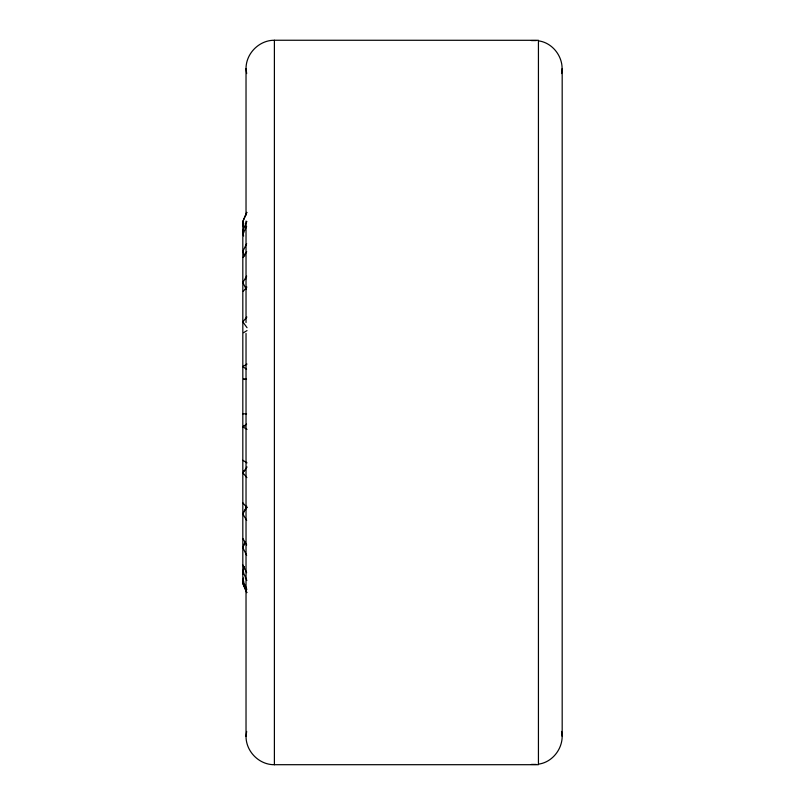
<?xml version="1.0" encoding="UTF-8"?>
<svg xmlns="http://www.w3.org/2000/svg" width="805" height="805" viewBox="0 0 805 805"><rect width="100%" height="100%" fill="white"/><g stroke="black" fill="none" stroke-linecap="round" stroke-linejoin="round"><path stroke-width="1.21" d="M246.028 215.086L246.028 68.666C245.928 53.472 259.19 40.159 274.394 40.25L538.434 40.3L538.434 764.7L274.394 764.7C259.18 764.891 245.928 751.498 246.028 736.334L246.028 333.421M246.028 736.334L246.672 731.433M561.538 73.567C564.748 58.866 553.629 42.907 538.716 40.894M562.182 68.666L562.182 736.334C562.142 749.586 552.009 762.275 538.716 764.106M246.853 592.54L242.818 583.353L242.818 571.288L244.499 566.76M242.818 574.388L243.663 572.124M243.663 577.99L242.818 580.254L246.853 589.441M242.818 583.353L243.663 581.089L242.818 583.484L246.702 592.651M244.217 567.505L242.818 570.896L242.818 547.591L245.163 541.946M246.702 212.349L242.818 221.516L243.663 223.86L242.818 221.647L246.853 212.46M246.853 221.425L242.818 230.612L243.663 232.876M246.642 226.306L242.818 234.104L242.818 257.409M246.642 243.633L242.818 251.432L244.69 255.94M245.062 542.53L242.818 546.957L242.818 514.003L246.753 506.254M246.672 251.613L242.818 258.043L242.818 290.997M246.672 276.115L242.818 282.535L246.189 289.176M247.034 507.311L242.818 513.177L242.818 472.807L247.034 466.95M246.883 287.033L242.818 291.823L242.818 332.193M246.883 317.029L242.818 321.829L247.034 327.685M244.69 470.502L242.818 471.851L242.818 426.831L246.572 424.134M247.014 330.583L242.818 333.149L242.818 378.169L244.69 379.517M247.014 364.051L242.818 366.607L246.572 369.304M531.37 40.572L536.271 40.572M536.271 764.428L531.37 764.428M246.551 379.195L242.818 379.195L242.818 425.805L245.223 425.805M242.818 413.84L246.551 413.84M242.818 426.831L247.014 429.387M242.818 460.289L247.014 462.855M242.818 472.807L246.883 477.607M242.818 502.813L246.883 507.603M242.818 514.003L246.672 520.422M242.818 538.495L246.672 544.925M242.818 547.591L246.642 555.39M242.818 564.909L246.642 572.707M242.818 571.288L246.853 580.475M242.818 224.746L243.663 227.01M243.663 235.976L242.818 233.712L242.818 221.647M561.538 731.433L562.182 736.334M246.028 68.666L246.672 73.567M274.394 40.25L274.394 764.75M246.028 221.063L246.028 278.792M246.028 279.043L246.028 322.513"/></g></svg>
